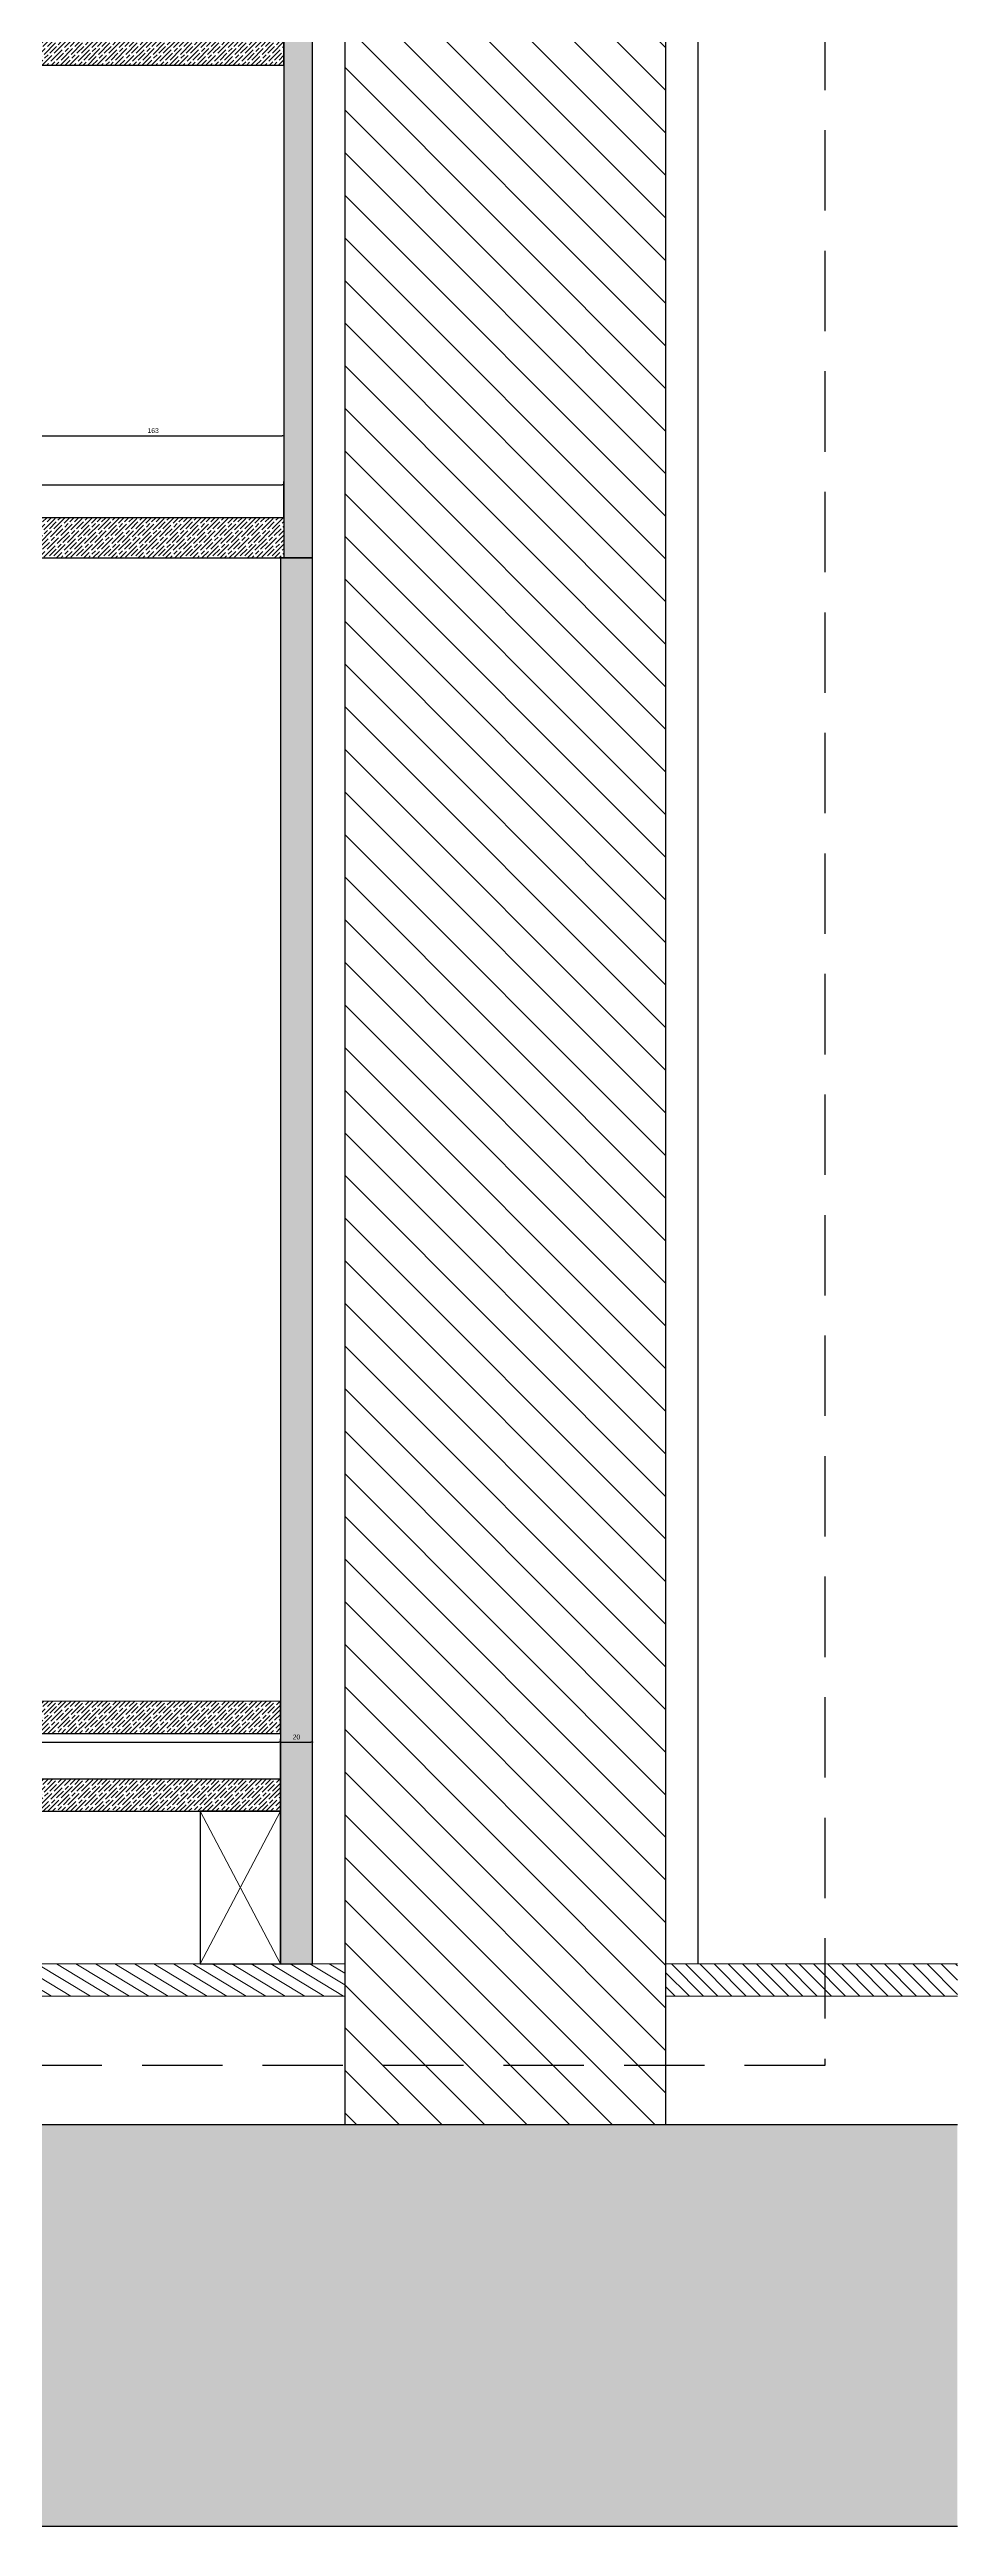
# Model space of a CAD drawing. Header units: inches. Extents: x 274057 to 444617, y 485849 to 635630.
# Drawn here: x 373563 to 374128, y 516049 to 517591 of the extents above; entities that cross this region are included whole.
import ezdxf

# ---------------------------------------------------------------- set-up
doc = ezdxf.new("R2010")
doc.units = ezdxf.units.IN
doc.header["$MEASUREMENT"] = 0
doc.linetypes.add('HIDDEN', pattern=[0.375, 0.25, -0.125])
for name, color, linetype, lineweight in [('A-FLOR-TIL1', 6, 'Continuous', 18), ('CQ Gypsum Hatch', 8, 'Continuous', 20), ('CQ Section Flooring fin.', 6, 'Continuous', 0), ('CQ Wood', 30, 'Continuous', 0), ('CQ wooh hatch', 8, 'HIDDEN', 18)]:
    doc.layers.add(name, color=color, linetype=linetype, lineweight=lineweight)
for name, color, linetype in [('Calliper_wall hatch_CHB', 8, 'Continuous'), ('CQ Grg Gypsum', 41, 'Continuous'), ('CQ Plaster', 1, 'Continuous'), ('CQ section wall', 3, 'Continuous'), ('CQ spot detail elevation', 1, 'Continuous'), ('CQ SPOT DETAILS', 40, 'Continuous'), ('CQ wall section', 5, 'Continuous'), ('CQ Wood Section', 60, 'Continuous')]:
    doc.layers.add(name, color=color, linetype=linetype)
doc.styles.get("Standard").update_dxf_attribs({"font": 'arial.ttf'})
doc.dimstyles.new('CQ 2', dxfattribs={"dimscale": 0.02, "dimtxt": 150, "dimasz": 50, "dimexe": 100, "dimexo": 0, "dimgap": 80, "dimtad": 1, "dimdec": 0, "dimzin": 0, "dimdsep": 46, "dimtxsty": 'Standard', "dimblk": 'DOT', "dimcen": 100, "dimclrd": 1, "dimclre": 1, "dimclrt": 3, "dimadec": 0, "dimazin": 0, "dimtfac": 1, "dimtdec": 0, "dimtofl": 0, "dimtmove": 0, "dimatfit": 3, "dimfxl": 1, "dimtolj": 1, "dimtzin": 0, "dimlwd": -1, "dimarcsym": 0})
pattern_1 = [(135, (283.227, -8e-09), (4.242640687, 4.242640687), [10, -2]), (135, (286.055, -8e-09), (4.242640687, 4.242640687), [6, -1.5, 3, -1.5]), (135, (289.591, -0.707), (4.242640687, 4.242640687), [10, -2])]

# ---------------------------------------------------------------- blocks, each defined once
blk = doc.blocks.new('ff15 section c and d')
at = {"layer": 'Calliper_wall hatch_CHB', "ltscale": 300}
h = blk.add_hatch(dxfattribs=at)
h.set_pattern_fill('AR-CONC', color=256, scale=10, angle=-13.9714, style=0)
h.set_pattern_definition([(36.028577, (0, 0), (68.0890203, -23.40695), [7.5, -82.5]), (341.028577, (0, 0), (4.6961155, 76.3439316), [6, -66]), (86.480021, (5.674, -1.95), (72.7851354, 52.936981), [6.374019, -70.114211]), (32.212777, (4.83, 19.41), (99.570572, -41.829513), [11.25, -123.75]), (82.664212, (13.13, 15.92), (114.220033, 71.96377), [9.561034, -105.171376]), (337.21274, (4.83, 19.41), (114.220033, 71.96377), [9, -99]), (7.028577, (13.326, 12.14), (48.2040844, -53.482392), [7.5, -82.5]), (312.028577, (13.326, 12.14), (41.119588, 64.495185), [6, -66]), (57.480021, (17.34, 7.685), (89.323671, 11.012793), [6.374019, -70.114211]), (23.5285767, (0, 0), (9.2173322, 32.010976), [0, -65.2, 0, -67, 0, -66.25]), (353.528577, (0, 0), (35.0512903, 31.9228578), [0, -38.2, 0, -63.7, 0, -25.25]), (313.5285767, (-21.64, 5.384), (51.2584374, -15.0772595), [0, -25, 0, -78, 0, -103.5]), (303.528577, (-31.344, 7.8), (59.0102484, -4.3659754), [0, -32.5, 0, -51.8, 0, -73.5])])
h.paths.add_polyline_path([(359082.1, 520249.3), (351544, 520249.3), (351544, 519999.3), (359082.1, 519999.3)])
h.paths.add_polyline_path([(359082.1, 516299.3), (351544, 516299.3), (351544, 516049.3), (359082.1, 516049.3)])
at = {"layer": 'Calliper_wall hatch_CHB'}
h = blk.add_hatch(dxfattribs=at)
h.set_pattern_fill('ANSI31,_O', color=8, scale=150)
h.set_pattern_definition([(45, (0, 0), (-13.25825215, 13.25825215), [])])
h.paths.add_polyline_path([(351925.4, 516299.3), (351725.4, 516299.3), (351725.4, 519999.3), (351925.4, 519999.3)])
h.paths.add_polyline_path([(358625.4, 516299.3), (358425.4, 516299.3), (358425.4, 519999.3), (358625.4, 519999.3)])
at = {"layer": 'CQ Gypsum Hatch'}
h = blk.add_hatch(dxfattribs=at)
h.set_pattern_fill('ANSI31', color=256, scale=50, angle=-13.9714)
h.set_pattern_definition([(45, (369211.853, 502028.507), (-4.4194174, 4.4194174), [])])
h.paths.add_polyline_path([(351544, 516399.3), (351544, 516379.3), (351725.4, 516379.3), (351725.4, 516399.3)])
h = blk.add_hatch(dxfattribs=at)
h.set_pattern_fill('ANSI31', color=256, scale=50, angle=-13.971423)
h.paths.add_polyline_path([(351925.4, 516379.3), (358425.4, 516379.3), (358425.4, 516399.3), (351925.4, 516399.3)])
at = {"layer": 'A-FLOR-TIL1'}
blk.add_line((351544, 516399.3, 0), (351725.4, 516399.3, 0), dxfattribs=at)
at = {"layer": 'CQ Plaster', "color": 1, "ltscale": 0.03}
for p, q in [((351705.4, 516399.3, 0), (351705.4, 519999.3, 0)), ((351945.4, 516399.3, 0), (351945.4, 519999.3, 0))]:
    blk.add_line(p, q, dxfattribs=at)
at = {"layer": 'CQ Section Flooring fin.'}
for p, q in [((351725.4, 516399.3, 0), (351544, 516399.3, 0)), ((351725.4, 516399.3, 0), (351544, 516399.3, 0)), ((358425.4, 516399.3, 0), (351925.4, 516399.3, 0)), ((351725.4, 516379.3, 0), (351544, 516379.3, 0)), ((358425.4, 516379.3, 0), (351925.4, 516379.3, 0))]:
    blk.add_line(p, q, dxfattribs=at)
at = {"layer": 'CQ section wall', "elevation": 0}
blk.add_lwpolyline([(351925.4, 516299.3), (351725.4, 516299.3), (351725.4, 519999.3), (351925.4, 519999.3)], close=True, dxfattribs=at)
for points in [[(359082.1, 516299.3), (351544, 516299.3)], [(351544, 516049.3), (359082.1, 516049.3)]]:
    blk.add_lwpolyline(points, dxfattribs=at)
blk = doc.blocks.new('tv cabinet section')
at = {"layer": 'CQ wooh hatch', "ltscale": 1000}
h = blk.add_hatch(dxfattribs=at)
h.set_pattern_fill('GOST_WOOD', color=256, angle=45, style=0)
h.set_pattern_definition(pattern_1)
h.paths.add_polyline_path([(362717.2, 519159.3), (362717.1, 517274.2), (362699.2, 517274.2), (362699.2, 519179.3), (363149.2, 519179.3), (363149.2, 519169.3), (363149.2, 519159.3), (363139.2, 519159.3)])
h = blk.add_hatch(dxfattribs=at)
h.set_pattern_fill('GOST_WOOD', color=256, angle=45, style=0)
h.set_pattern_definition([(135, (283.227, -1333.374), (4.242640687, 4.242640687), [10, -2]), (135, (286.055, -1333.374), (4.242640687, 4.242640687), [6, -1.5, 3, -1.5]), (135, (289.591, -1334.081), (4.242640687, 4.242640687), [10, -2])])
edge = h.paths.add_edge_path()
edge.add_line((363050.4, 517604.6), (363050.4, 517604.6))
edge.add_line((363050.4, 517604.6), (362717.2, 517604.6))
edge.add_line((362717.2, 517604.6), (362717.2, 517580.6))
edge.add_line((362717.2, 517580.6), (363050.4, 517580.6))
edge.add_line((363050.4, 517580.6), (363050.4, 517580.6))
edge.add_arc((363050.4, 517592.6), 12, 270.0997, 449.2453)
at = {"layer": 'CQ wooh hatch'}
h = blk.add_hatch(dxfattribs=at)
h.set_pattern_fill('GOST_WOOD', color=256, angle=45, style=0)
h.set_pattern_definition([(135, (38704.8027, -0.0896), (4.24264069, 4.24264069), [10, -2]), (135, (38707.631, -0.0896), (4.24264069, 4.24264069), [6, -1.5, 3, -1.5]), (135, (38711.1666, -0.797), (4.24264069, 4.24264069), [10, -2])])
h.paths.add_polyline_path([(362717.1, 517274.2), (362717.1, 517299.2), (363136.2, 517299.2, 0.414214), (363139.2, 517296.2), (363139.2, 517293.2, -1), (363139.2, 517285.2), (363139.2, 517282.2, 0.414214), (363136.2, 517279.2), (363136.2, 517274.2)])
at = {"layer": 'CQ wooh hatch', "ltscale": 1000}
h = blk.add_hatch(dxfattribs=at)
h.set_pattern_fill('GOST_WOOD', color=256, angle=45, style=0)
h.set_pattern_definition(pattern_1)
h.paths.add_polyline_path([(362699.2, 517274.2), (362719.2, 517274.2), (362719.2, 516399.3), (362699.2, 516399.3)])
h = blk.add_hatch(dxfattribs=at)
h.set_pattern_fill('GOST_WOOD', color=256, angle=45, style=0)
h.set_pattern_definition([(135, (283.227, 43.448), (4.242640687, 4.242640687), [10, -2]), (135, (286.055, 43.448), (4.242640687, 4.242640687), [6, -1.5, 3, -1.5]), (135, (289.591, 42.741), (4.242640687, 4.242640687), [10, -2])])
h.paths.add_polyline_path([(362719.2, 516562.7), (363111.2, 516562.7), (363111.2, 516542.7), (362719.2, 516542.7)])
h = blk.add_hatch(dxfattribs=at)
h.set_pattern_fill('GOST_WOOD', color=256, angle=45, style=0)
h.set_pattern_definition([(135, (283.227, -5), (4.242640687, 4.242640687), [10, -2]), (135, (286.055, -5), (4.242640687, 4.242640687), [6, -1.5, 3, -1.5]), (135, (289.591, -5.707), (4.242640687, 4.242640687), [10, -2])])
h.paths.add_polyline_path([(362719.2, 516514.3), (363131.2, 516514.3), (363131.2, 516494.3), (362719.2, 516494.3)])
at = {"layer": 'CQ Grg Gypsum'}
for points, elevation in [([(362699.2, 517274.2), (362719.2, 517274.2), (362719.2, 516399.3), (362699.2, 516399.3)], 0.1), ([(362719.2, 516494.3), (362769.2, 516494.3), (362769.2, 516399.3), (362719.2, 516399.3)], 0)]:
    blk.add_lwpolyline(points, close=True, dxfattribs=dict(at, elevation=elevation))
at = {"layer": 'CQ Wood'}
for p, q in [((362719.2, 516494.3, 0), (362769.2, 516399.3, 0.1)), ((362769.2, 516494.3, 0), (362719.2, 516399.3, 0))]:
    blk.add_line(p, q, dxfattribs=at)
at = {"layer": 'CQ Wood Section', "ltscale": 1000, "elevation": 0.1}
blk.add_lwpolyline([(362717.2, 519159.3), (362717.1, 517274.2), (362699.2, 517274.2), (362699.2, 519179.3), (363149.2, 519179.3), (363149.2, 519169.3), (363149.2, 519159.3), (363139.2, 519159.3), (362717.2, 519159.3)], dxfattribs=at)
at = {"layer": 'CQ Wood Section', "ltscale": 1000}
for points, elevation in [([(363050.4, 517604.6), (363050.4, 517604.6), (362717.2, 517604.6), (362717.2, 517580.6), (363050.4, 517580.6), (363050.4, 517580.6, 0.992571), (363050.6, 517604.6)], 0), ([(362717.1, 517299.2), (363136.2, 517299.2, 0.414214), (363139.2, 517296.2), (363139.2, 517293.2, -1), (363139.2, 517285.2), (363139.2, 517282.2, 0.414214), (363136.2, 517279.2), (363136.2, 517274.2), (362717.1, 517274.2)], -0.1)]:
    blk.add_lwpolyline(points, format="xyb", dxfattribs=dict(at, elevation=elevation))
for points, elevation in [([(362719.2, 516562.7), (363111.2, 516562.8), (363111.2, 516542.7), (362719.2, 516542.7)], -0.2), ([(362719.2, 516514.3), (363131.2, 516514.3), (363131.2, 516494.3), (362719.2, 516494.3)], 0)]:
    blk.add_lwpolyline(points, close=True, dxfattribs=dict(at, elevation=elevation))
blk = doc.blocks.new('_Dot')
at = {"color": 0, "linetype": 'ByBlock', "lineweight": -2}
blk.add_line((-0.5, 0), (-1, 0), dxfattribs=at)
at = {"color": 0, "linetype": 'ByBlock', "const_width": 0.5}
blk.add_lwpolyline([(-0.25, 0, 1), (0.25, 0, 1)], format="xyb", close=True, dxfattribs=at)
blk = doc.blocks.new('*D1356')
at = {"layer": 'CQ SPOT DETAILS', "color": 1, "lineweight": -2, "transparency": 16777216}
for p, q in [((373314.3, 516514.3), (373314.3, 516539.3)), ((373706.3, 516514.3), (373706.3, 516539.3))]:
    blk.add_line(p, q, dxfattribs=at)
at = {"layer": 'CQ SPOT DETAILS', "color": 1, "transparency": 16777216}
blk.add_line((373315.3, 516537.3), (373705.3, 516537.3), dxfattribs=at)
at = {"layer": 'Defpoints', "color": 0, "transparency": 16777216}
for p in [(373706.3, 516537.3), (373314.3, 516514.3, -0.1), (373706.3, 516514.3, -0.1)]:
    blk.add_point(p, dxfattribs=at)
at = {"layer": 'CQ SPOT DETAILS', "color": 1, "transparency": 16777216, "rotation": 180}
blk.add_blockref('_Dot', (373314.3, 516537.3), dxfattribs=at)
at = {"layer": 'CQ SPOT DETAILS', "color": 1, "transparency": 16777216}
blk.add_blockref('_Dot', (373706.3, 516537.3), dxfattribs=at)
at = {"layer": 'CQ SPOT DETAILS', "color": 3, "transparency": 16777216, "insert": (373510.3, 516540.5), "char_height": 3, "attachment_point": 5}
blk.add_mtext('\\A1;392', dxfattribs=at)
blk = doc.blocks.new('*D1357')
at = {"layer": 'CQ SPOT DETAILS', "color": 1, "lineweight": -2, "transparency": 16777216}
for p, q in [((373706.3, 516514.3), (373706.3, 516539.3)), ((373726.3, 516537.3), (373726.3, 516539.3))]:
    blk.add_line(p, q, dxfattribs=at)
at = {"layer": 'CQ SPOT DETAILS', "color": 1, "transparency": 16777216}
blk.add_line((373707.3, 516537.3), (373725.3, 516537.3), dxfattribs=at)
at = {"layer": 'Defpoints', "color": 0, "transparency": 16777216}
for p in [(373726.3, 516537.3), (373726.3, 516537.3), (373706.3, 516514.3, -0.1)]:
    blk.add_point(p, dxfattribs=at)
at = {"layer": 'CQ SPOT DETAILS', "color": 1, "transparency": 16777216, "rotation": 180}
blk.add_blockref('_Dot', (373706.3, 516537.3), dxfattribs=at)
at = {"layer": 'CQ SPOT DETAILS', "color": 1, "transparency": 16777216}
blk.add_blockref('_Dot', (373726.3, 516537.3), dxfattribs=at)
at = {"layer": 'CQ SPOT DETAILS', "color": 3, "transparency": 16777216, "insert": (373716.3, 516540.5), "char_height": 3, "attachment_point": 5}
blk.add_mtext('\\A1;20', dxfattribs=at)
blk = doc.blocks.new('*D1373')
at = {"layer": 'CQ SPOT DETAILS', "color": 1, "lineweight": -2, "transparency": 16777216}
for p, q in [((373545.8, 517369.9), (373545.8, 517348.2)), ((373708.4, 517369.9), (373708.4, 517348.2))]:
    blk.add_line(p, q, dxfattribs=at)
at = {"layer": 'CQ SPOT DETAILS', "color": 1, "transparency": 16777216}
blk.add_line((373546.8, 517350.2), (373707.4, 517350.2), dxfattribs=at)
at = {"layer": 'Defpoints', "color": 0, "transparency": 16777216}
for p in [(373545.8, 517369.9, -0.2), (373708.4, 517369.9, 0), (373708.4, 517350.2)]:
    blk.add_point(p, dxfattribs=at)
at = {"layer": 'CQ SPOT DETAILS', "color": 1, "transparency": 16777216, "rotation": 180}
blk.add_blockref('_Dot', (373545.8, 517350.2), dxfattribs=at)
at = {"layer": 'CQ SPOT DETAILS', "color": 1, "transparency": 16777216}
blk.add_blockref('_Dot', (373708.4, 517350.2), dxfattribs=at)
at = {"layer": 'CQ SPOT DETAILS', "color": 3, "transparency": 16777216, "insert": (373627.1, 517353.4), "char_height": 3, "attachment_point": 5}
blk.add_mtext('\\A1;163', dxfattribs=at)
blk = doc.blocks.new('*D1460')
at = {"layer": 'CQ SPOT DETAILS', "color": 1, "lineweight": -2, "transparency": 16777216}
for p, q in [((373289.3, 517299.2), (373289.3, 517321.7)), ((373708.4, 517299.2), (373708.4, 517321.7))]:
    blk.add_line(p, q, dxfattribs=at)
at = {"layer": 'CQ SPOT DETAILS', "color": 1, "transparency": 16777216}
blk.add_line((373290.3, 517319.7), (373707.4, 517319.7), dxfattribs=at)
at = {"layer": 'Defpoints', "color": 0, "transparency": 16777216}
for p in [(373708.4, 517319.7), (373289.3, 517299.2), (373708.4, 517299.2, -0.2)]:
    blk.add_point(p, dxfattribs=at)
at = {"layer": 'CQ SPOT DETAILS', "color": 1, "transparency": 16777216, "rotation": 180}
blk.add_blockref('_Dot', (373289.3, 517319.7), dxfattribs=at)
at = {"layer": 'CQ SPOT DETAILS', "color": 1, "transparency": 16777216}
blk.add_blockref('_Dot', (373708.4, 517319.7), dxfattribs=at)
at = {"layer": 'CQ SPOT DETAILS', "color": 3, "transparency": 16777216, "insert": (373498.9, 517322.8), "char_height": 3, "attachment_point": 5}
blk.add_mtext('\\A1;419', dxfattribs=at)

msp = doc.modelspace()

# ---------------------------------------------------------------- linework, layer by layer
at = {"layer": 'CQ spot detail elevation', "color": 3, "linetype": 'HIDDEN', "ltscale": 200, "elevation": -0.1}
msp.add_lwpolyline([(373006.7, 519415.3), (374045.2, 519415.3), (374045.2, 516336.1), (373006.7, 516336.1)], close=True, dxfattribs=at)

# ---------------------------------------------------------------- block references
at = {"layer": 'CQ wall section', "xscale": -1}
msp.add_blockref('ff15 section c and d', (725671.7, 0), dxfattribs=at)
at = {"layer": 'CQ Wood Section', "xscale": -1}
msp.add_blockref('tv cabinet section', (736425.5, 0, -0.1), dxfattribs=at)

# ---------------------------------------------------------------- dimensions: what is measured, and where the dimension line sits
at = {"layer": 'CQ SPOT DETAILS'}
for base, p1, p2, picture, middle in [((373708.4, 517350.2), (373545.8, 517369.9, -0.2), (373708.4, 517369.9, 0), '*D1373', (373627.1, 517353.4)), ((373708.4, 517319.7), (373289.3, 517299.2), (373708.4, 517299.2, -0.2), '*D1460', (373498.9, 517322.8)), ((373706.3, 516537.3), (373314.3, 516514.3, -0.1), (373706.3, 516514.3, -0.1), '*D1356', (373510.3, 516540.5))]:
    dim = msp.add_linear_dim(base=base, p1=p1, p2=p2, dimstyle='CQ 2', dxfattribs=at)
    dim.commit()
    dim.dimension.update_dxf_attribs({"geometry": picture, "text_midpoint": middle})
dim = msp.add_linear_dim(base=(373726.3, 516537.3), p1=(373706.3, 516514.3, -0.1), p2=(373726.3, 516537.3), dimstyle='CQ 2', override={"dimtmove": 1}, dxfattribs=at)
dim.commit()
dim.dimension.update_dxf_attribs({"geometry": '*D1357', "text_midpoint": (373716.3, 516540.5)})

doc.saveas('drawing.dxf')
